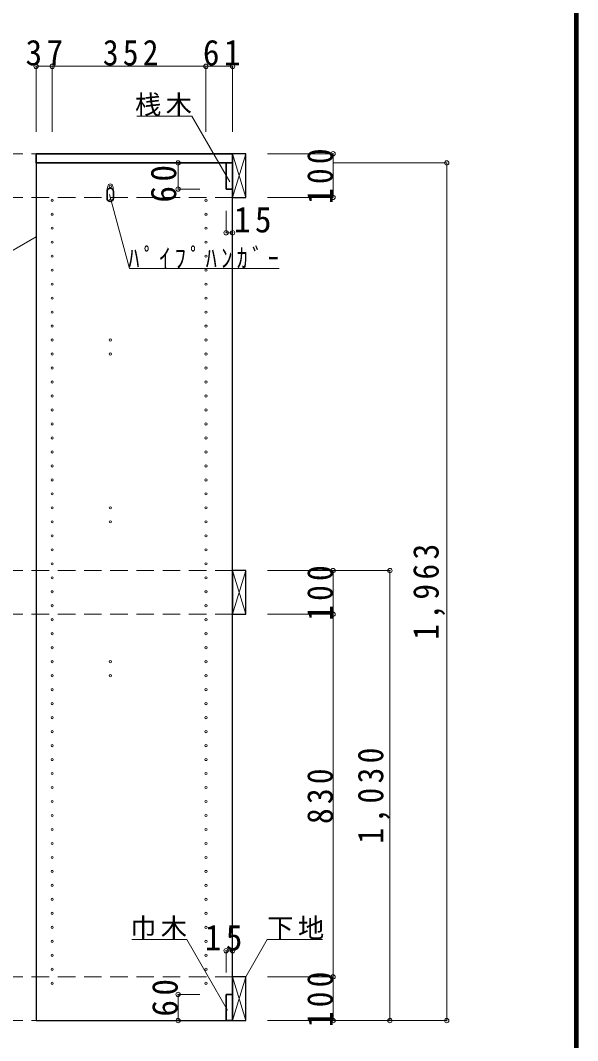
# Model space of a CAD drawing. Units: millimetres at full size, sheet at 1:20; details may follow other scales. Extents: x -3922 to 3878, y -2932 to 2722.
# Drawn here: x 2603 to 3878, y -1757 to 578 of the extents above; entities that cross this region are included whole.
import ezdxf

# ---------------------------------------------------------------- set-up
doc = ezdxf.new("R2010")
doc.units = ezdxf.units.MM
doc.header["$LTSCALE"] = 20
doc.header["$PDMODE"] = 32
doc.header["$PDSIZE"] = 10
doc.linetypes.add('DASHED2', pattern=[3, 2, -1])
for name, color, linetype, lineweight in [('0-2', 2, 'Continuous', 35), ('0-5_側板', 4, 'Continuous', 9), ('0-6_パイプハンガー', 4, 'Continuous', 9), ('0-7_桟木・巾木', 2, 'Continuous', 35), ('0-8', 7, 'Continuous', 18), ('0-A_文字', 7, 'Continuous', 18), ('0-B_寸法', 7, 'Continuous', 9), ('F-1_枠', 6, 'Continuous', 40)]:
    doc.layers.add(name, color=color, linetype=linetype, lineweight=lineweight)
doc.styles.add('ＭＳ ゴシック', font='')
doc.styles.get('ＭＳ ゴシック').set_extended_font_data('MS Gothic')

msp = doc.modelspace()

# ---------------------------------------------------------------- linework, layer by layer
at = {"layer": '0-2'}
for p, q in [((2638.33, 272.73), (3088.33, 272.73)), ((3088.33, 272.73), (3088.33, 251.73))]:
    msp.add_line(p, q, dxfattribs=at)
msp.add_lwpolyline([(3088.33, 251.73), (2638.33, 251.73), (2638.33, 272.73)], dxfattribs=at)
at = {"layer": '0-5_側板', "color": 3, "lineweight": 25}
for p, q in [((3088.33, 251.73), (2638.33, 251.73)), ((3088.33, -1711.27), (3088.33, 251.73))]:
    msp.add_line(p, q, dxfattribs=at)
msp.add_lwpolyline([(2638.33, 251.73), (2638.33, -1711.27), (3088.33, -1711.27)], dxfattribs=at)
at = {"layer": '0-5_側板'}
for centre in [(2808.33, 198.23), (2675.33, 166.23), (2808.33, 166.23), (3027.33, 166.23), (2675.33, 134.23), (3027.33, 134.23), (2675.33, 102.23), (3027.33, 102.23), (2675.33, 70.23), (3027.33, 70.23), (2675.33, 38.23), (3027.33, 38.23), (2675.33, 6.23), (3027.33, 6.23), (2675.33, -25.77), (3027.33, -25.77), (2675.33, -57.77), (3027.33, -57.77), (2675.33, -89.77), (3027.33, -89.77), (2675.33, -121.77), (3027.33, -121.77), (2675.33, -153.77), (2808.33, -153.77), (3027.33, -153.77), (2675.33, -185.77), (2808.33, -185.77), (3027.33, -185.77), (2675.33, -217.77), (3027.33, -217.77), (2675.33, -249.77), (3027.33, -249.77), (2675.33, -281.77), (3027.33, -281.77), (2675.33, -313.77), (3027.33, -313.77), (2675.33, -345.77), (3027.33, -345.77), (2675.33, -377.77), (3027.33, -377.77), (2675.33, -409.77), (3027.33, -409.77), (2675.33, -441.77), (3027.33, -441.77), (2675.33, -473.77), (3027.33, -473.77), (2675.33, -505.77), (3027.33, -505.77), (2675.33, -537.77), (2808.33, -537.77), (3027.33, -537.77), (2675.33, -569.77), (2808.33, -569.77), (3027.33, -569.77), (2675.33, -601.77), (3027.33, -601.77), (2675.33, -633.77), (3027.33, -633.77), (2675.33, -665.77), (3027.33, -665.77), (2675.33, -697.77), (3027.33, -697.77), (2675.33, -729.77), (3027.33, -729.77), (2675.33, -761.77), (3027.33, -761.77), (2675.33, -793.77), (3027.33, -793.77), (2675.33, -825.77), (3027.33, -825.77), (2675.33, -857.77), (3027.33, -857.77), (2675.33, -889.77), (2808.33, -889.77), (3027.33, -889.77), (2675.33, -921.77), (2808.33, -921.77), (3027.33, -921.77), (2675.33, -953.77), (3027.33, -953.77), (2675.33, -985.77), (3027.33, -985.77), (2675.33, -1017.77), (3027.33, -1017.77), (2675.33, -1049.77), (3027.33, -1049.77), (2675.33, -1081.77), (3027.33, -1081.77), (2675.33, -1113.77), (3027.33, -1113.77), (2675.33, -1145.77), (3027.33, -1145.77), (2675.33, -1177.77), (3027.33, -1177.77), (2675.33, -1209.77), (3027.33, -1209.77), (2675.33, -1241.77), (3027.33, -1241.77), (2675.33, -1273.77), (3027.33, -1273.77), (2675.33, -1305.77), (3027.33, -1305.77), (2675.33, -1337.77), (3027.33, -1337.77), (2675.33, -1369.77), (3027.33, -1369.77), (2675.33, -1401.77), (3027.33, -1401.77), (2675.33, -1433.77), (3027.33, -1433.77), (2675.33, -1465.77), (3027.33, -1465.77), (2675.33, -1497.77), (3027.33, -1497.77), (2675.33, -1529.77), (3027.33, -1529.77), (2675.33, -1561.77), (3027.33, -1561.77), (2675.33, -1593.77), (3027.33, -1593.77), (2675.33, -1625.77), (3027.33, -1625.77)]:
    msp.add_circle(centre, 2.5, dxfattribs=at)
at = {"layer": '0-6_パイプハンガー', "color": 2, "lineweight": 35}
for p, q in [((2800.83, 186.23), (2800.83, 171.23)), ((2815.83, 186.23), (2815.83, 171.23))]:
    msp.add_line(p, q, dxfattribs=at)
for centre, start, end in [((2808.33, 186.23), 0, 180), ((2808.33, 171.23), 180, 0)]:
    msp.add_arc(centre, 7.5, start, end, dxfattribs=at)
at = {"layer": '0-6_パイプハンガー', "color": 7, "lineweight": 18}
for centre, radius, start, end in [((2846.94, 184.72), 46.13, 162.96035, 178.115), ((2808.33, 198.23), 5.5, 0, 180), ((2769.73, 184.72), 46.13, 1.885, 17.03965)]:
    msp.add_arc(centre, radius, start, end, dxfattribs=at)
at = {"layer": '0-7_桟木・巾木'}
for p, q in [((3088.33, 251.73), (3073.33, 251.73)), ((3073.33, 191.73), (3073.33, 251.73)), ((3088.33, 251.73), (3088.33, 191.73)), ((3073.33, -1651.27), (3088.33, -1651.27)), ((3088.33, -1651.27), (3088.33, -1711.27))]:
    msp.add_line(p, q, dxfattribs=at)
for points in [[(3088.33, 191.73), (3076.84, 191.73), (3073.33, 191.73)], [(3088.33, -1711.27), (3073.33, -1711.27), (3073.33, -1651.27)]]:
    msp.add_lwpolyline(points, dxfattribs=at)
at = {"layer": '0-8', "color": 3, "lineweight": 25}
for p, q in [((3088.33, 272.73), (3088.33, 172.73)), ((3118.33, 272.73), (3088.33, 272.73)), ((3118.33, 172.73), (3118.33, 272.73)), ((3088.33, 172.73), (3118.33, 172.73)), ((3088.33, -681.27), (3088.33, -781.27)), ((3118.33, -681.27), (3088.33, -681.27)), ((3118.33, -781.27), (3118.33, -681.27)), ((3088.33, -781.27), (3118.33, -781.27)), ((3088.33, -1611.27), (3088.33, -1711.27)), ((3118.33, -1611.27), (3088.33, -1611.27)), ((3118.33, -1711.27), (3118.33, -1611.27)), ((3088.33, -1711.27), (3118.33, -1711.27))]:
    msp.add_line(p, q, dxfattribs=at)
at = {"layer": '0-8'}
for p, q in [((3088.33, 172.73), (3118.33, 272.73)), ((3088.33, 272.73), (3118.33, 172.73)), ((3088.33, -781.27), (3118.33, -681.27)), ((3088.33, -681.27), (3118.33, -781.27)), ((3088.33, -1711.27), (3118.33, -1611.27)), ((3088.33, -1611.27), (3118.33, -1711.27))]:
    msp.add_line(p, q, dxfattribs=at)
at = {"layer": '0-A_文字'}
for p, q in [((2806.74, 179.76), (2852.28, 9.81)), ((2638.33, 82.66), (2538.33, 24.93)), ((2852.28, 9.81), (3194.61, 9.81)), ((2983.56, -1525.68), (2857.53, -1525.68)), ((3076.93, -1687.41), (2983.56, -1525.68))]:
    msp.add_line(p, q, dxfattribs=at)
for points in [[(3081.66, 208.2), (2994.99, 358.32), (2868.96, 358.32)], [(3118.33, -1611.27), (3167.75, -1525.68), (3293.78, -1525.68)]]:
    msp.add_lwpolyline(points, dxfattribs=at)
at = {"layer": '0-B_寸法', "color": 4}
for p, q in [((2638.33, 472.73), (2638.33, 322.73)), ((2638.33, 472.73), (3088.33, 472.73)), ((2675.33, 472.73), (2675.33, 322.73)), ((3027.33, 472.73), (3027.33, 322.73)), ((3088.33, 472.73), (3088.33, 322.73)), ((3318.33, 272.73), (3168.33, 272.73)), ((3318.33, 272.73), (3318.33, 172.73)), ((2963.33, 251.73), (2963.33, 191.73)), ((2963.33, 251.73), (3013.33, 251.73)), ((3578.33, 251.73), (3318.33, 251.73)), ((3578.33, 251.73), (3578.33, -1711.27)), ((2963.33, 191.73), (3013.33, 191.73)), ((3318.33, 172.73), (3168.33, 172.73)), ((3073.33, 91.73), (3073.33, 141.73)), ((3088.33, 91.73), (3088.33, 141.73)), ((3073.33, 91.73), (3088.33, 91.73)), ((3448.33, -681.27), (3168.33, -681.27)), ((3318.33, -781.27), (3318.33, -681.27)), ((3448.33, -1711.27), (3448.33, -681.27)), ((3318.33, -781.27), (3168.33, -781.27)), ((3318.33, -1611.27), (3318.33, -781.27)), ((3073.33, -1551.27), (3088.33, -1551.27)), ((3073.33, -1551.27), (3073.33, -1601.27)), ((3088.33, -1551.27), (3088.33, -1601.27)), ((3318.33, -1611.27), (3168.33, -1611.27)), ((3318.33, -1711.27), (3318.33, -1611.27)), ((2963.33, -1651.27), (2963.33, -1711.27)), ((2963.33, -1651.27), (3013.33, -1651.27)), ((2963.33, -1711.27), (3013.33, -1711.27)), ((3578.33, -1711.27), (3168.33, -1711.27))]:
    msp.add_line(p, q, dxfattribs=at)
at = {"layer": '0-B_寸法', "color": 4, "linetype": 'DASHED2'}
for p, q in [((3088.33, 272.73), (-2930.67, 272.73)), ((3088.33, 172.73), (-2930.67, 172.73)), ((3088.33, -681.27), (-2930.67, -681.27)), ((3088.33, -781.27), (-2930.67, -781.27)), ((3088.33, -1611.27), (-2930.67, -1611.27)), ((3088.33, -1711.27), (-2930.67, -1711.27))]:
    msp.add_line(p, q, dxfattribs=at)
at = {"layer": '0-B_寸法'}
for p in [(2638.33, 472.73), (2675.33, 472.73), (3027.33, 472.73), (3088.33, 472.73), (3318.33, 272.73), (2963.33, 251.73), (3578.33, 251.73), (2963.33, 191.73), (3318.33, 172.73), (3073.33, 91.73), (3088.33, 91.73), (3318.33, -681.27), (3448.33, -681.27), (3318.33, -781.27), (3073.33, -1551.27), (3088.33, -1551.27), (3318.33, -1611.27), (2963.33, -1651.27), (2963.33, -1711.27), (3318.33, -1711.27), (3448.33, -1711.27), (3578.33, -1711.27)]:
    msp.add_point(p, dxfattribs=at)
at = {"layer": 'F-1_枠'}
for p, q in [((3871.3, 2722.29), (3871.3, -2864.37)), ((3874.63, 2722.29), (3874.63, -2864.37)), ((3877.97, 2722.29), (3877.97, -2864.37))]:
    msp.add_line(p, q, dxfattribs=at)

# ---------------------------------------------------------------- texts
at = {"layer": '0-A_文字', "char_height": 43.99, "attachment_point": 7, "style": 'ＭＳ ゴシック'}
for s, insert in [('\\T1.17;桟木', (2864.99, 358.32)), ('\\T1.39;\\W0.85;ﾊﾟｲﾌﾟﾊﾝｶﾞｰ', (2849.61, 9.81)), ('\\T1.17;巾木', (2853.56, -1525.68)), ('\\T1.17;下地', (3167.75, -1525.68))]:
    msp.add_mtext(s, dxfattribs=dict(at, insert=insert))
at = {"layer": '0-B_寸法', "char_height": 58.65, "attachment_point": 7, "style": 'ＭＳ ゴシック'}
for s, insert in [('\\T1.27;\\W0.95;37', (2614.33, 473.94)), ('\\T1.27;\\W0.9;352', (2791.33, 473.94)), ('\\T1.27;\\W0.95;61', (3020.33, 473.94)), ('\\T1.27;\\W0.95;15', (3091.23, 91.73)), ('\\T1.27;\\W0.95;15', (3024.49, -1551.27))]:
    msp.add_mtext(s, dxfattribs=dict(at, insert=insert))
at = {"layer": '0-B_寸法', "char_height": 58.65, "attachment_point": 7, "rotation": 90, "style": 'ＭＳ ゴシック'}
for s, insert in [('\\T1.27;\\W0.9;100', (3318.33, 157.73)), ('\\T1.27;\\W0.95;60', (2960.13, 160.86)), ('\\T1.28;\\W0.9;1,963', (3575.01, -839.77)), ('\\T1.27;\\W0.9;100', (3318.33, -796.27)), ('\\T1.28;\\W0.9;1,030', (3448.33, -1306.27)), ('\\T1.27;\\W0.9;830', (3318.33, -1261.27)), ('\\T1.27;\\W0.9;100', (3318.33, -1726.27)), ('\\T1.27;\\W0.95;60', (2963.33, -1702.05))]:
    msp.add_mtext(s, dxfattribs=dict(at, insert=insert))

doc.saveas('drawing.dxf')
